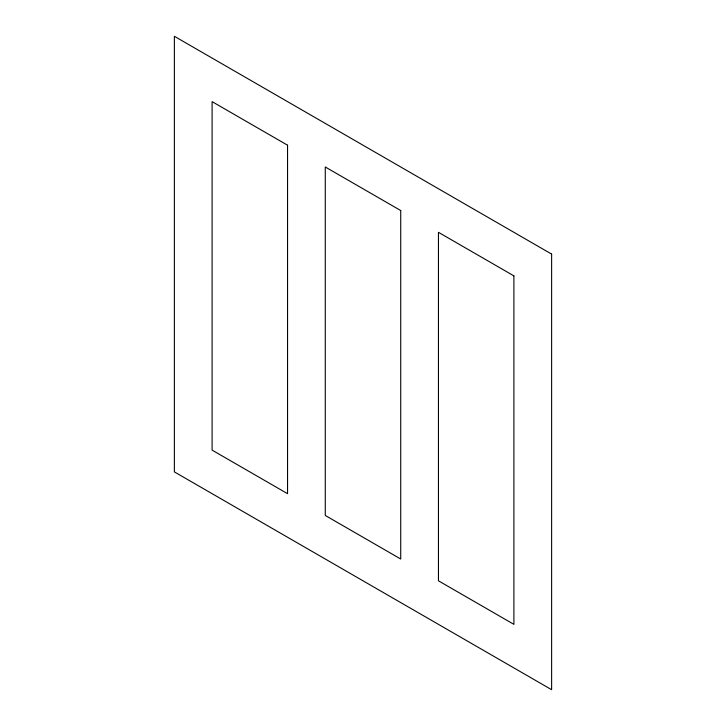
<?xml version="1.0" encoding="UTF-8"?>
<svg xmlns="http://www.w3.org/2000/svg" width="726" height="726" viewBox="0 0 726 726"><rect width="100%" height="100%" fill="white"/><g stroke="black" fill="none" stroke-linecap="round" stroke-linejoin="round"><path stroke-width="1.09" d="M551.624 254.1L174.376 36.3L174.376 471.9L551.624 689.7L551.624 254.1M287.55 145.2L212.101 101.64L212.101 450.12L287.55 493.68L287.55 145.2M400.725 210.54L325.275 166.98L325.275 515.46L400.725 559.02L400.725 210.54M513.899 275.88L438.45 232.32L438.45 580.8L513.899 624.36L513.899 275.88"/></g></svg>
